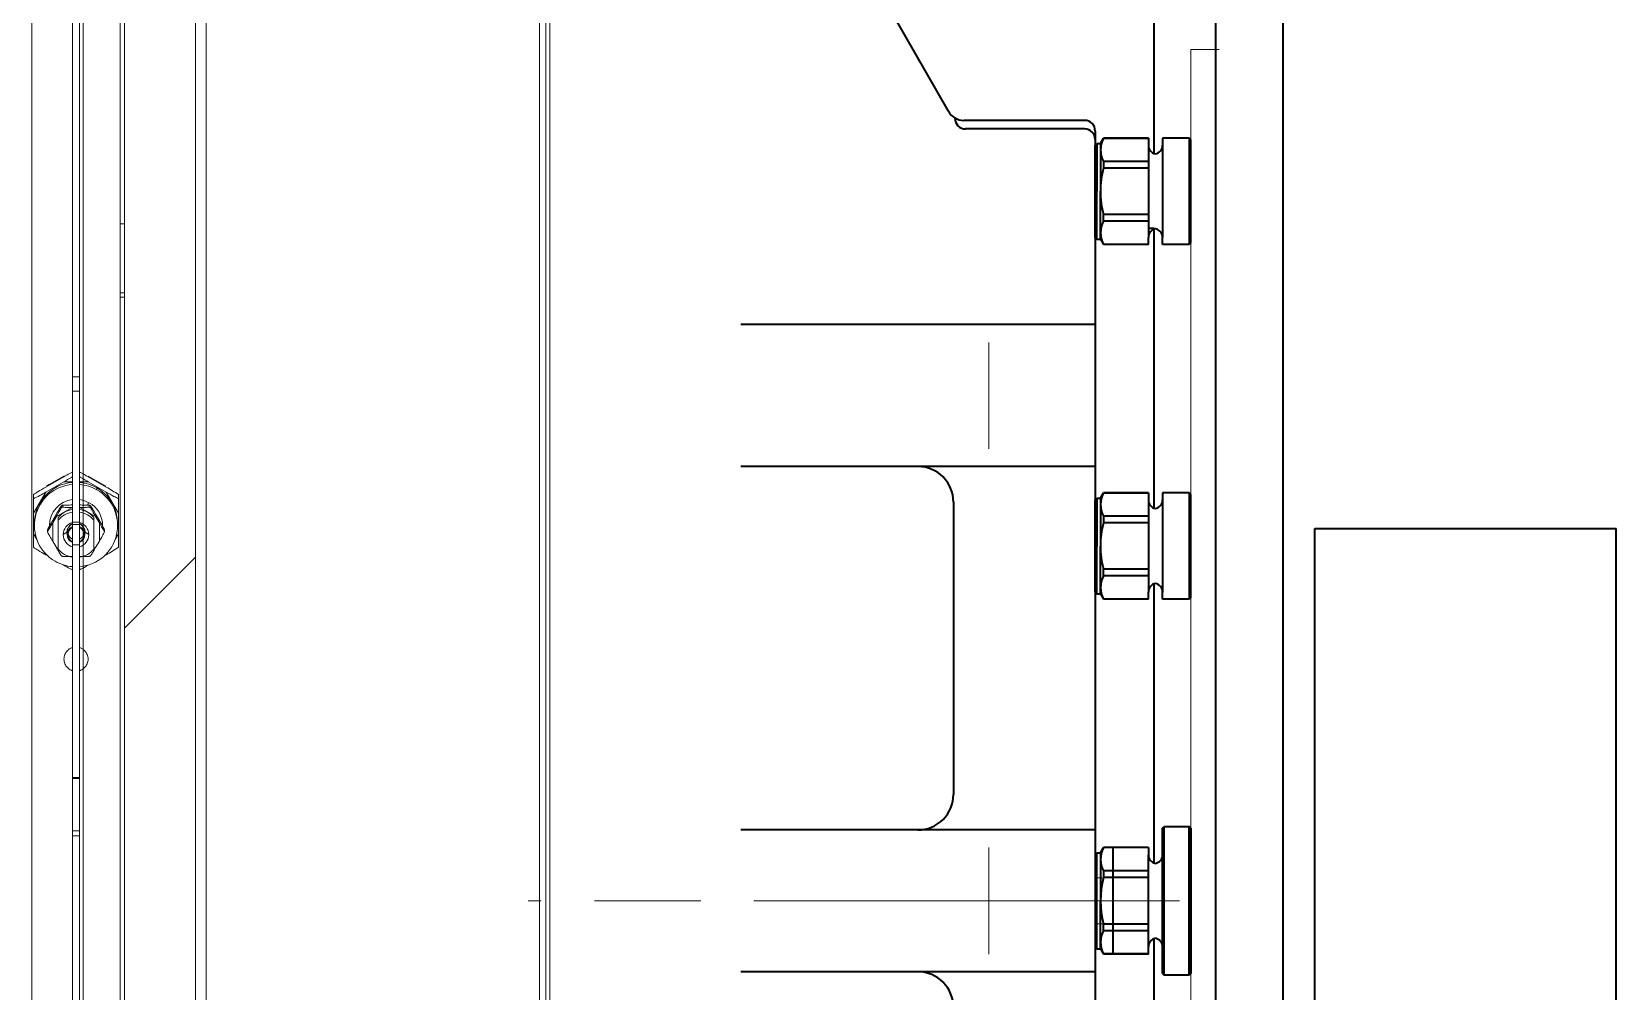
# Model space of a CAD drawing. Header units: centimetres. Extents: x 405464 to 563355, y 50011 to 66875.
# Drawn here: x 510487.06 to 510531.76, y 52795.52 to 52822.57 of the extents above; entities that cross this region are included whole.
import ezdxf

# ---------------------------------------------------------------- set-up
doc = ezdxf.new("R2010")
doc.units = ezdxf.units.CM
doc.linetypes.add('AM_ISO08W050', pattern=[18, 12, -1.5, 3, -1.5])
doc.layers.get('0').update_dxf_attribs({"lineweight": 9})
for name, color, linetype, lineweight in [('0-KRCN-MİMARİ-220526', 8, 'Continuous', 9), ('1轮廓实线层', 7, 'Continuous', 35), ('1轮廓线', 7, 'Continuous', 35), ('2细实线', 3, 'Continuous', 18), ('TF_Cihaz', 20, 'Continuous', 13), ('TF_Mobilya', 142, 'Continuous', 9)]:
    doc.layers.add(name, color=color, linetype=linetype, lineweight=lineweight)
doc.layers.add('消隐层', color=253, linetype='Continuous', lineweight=0, plot=False)

# ---------------------------------------------------------------- blocks, each defined once
blk = doc.blocks.new('kombine_altyapı')
h = blk.add_hatch()
h.set_pattern_fill('ANSI34', color=8, scale=5.000000000000019, angle=-1.272221872585407e-14, style=0)
h.set_pattern_definition([(44.99999999999999, (5920.934514441887, -101.0178307765758), (-67.35192090801887, 67.35192090801891), []), (44.99999999999999, (5943.385164442552, -101.0178307765759), (-67.35192090801887, 67.35192090801891), []), (44.99999999999999, (5965.835814441634, -101.0178307765759), (-67.35192090801887, 67.35192090801891), []), (44.99999999999999, (5988.286514442401, -101.0178307765759), (-67.35192090801887, 67.35192090801891), [])])
h.paths.add_polyline_path([(6131.415465076069, 512.5571841774401), (6133.415465076069, 512.5571841774401), (6133.415465076069, 572.5571542693663), (6131.415465076069, 572.5571542693663)], flags=0)
at = {"color": 8, "linetype": 'Continuous', "lineweight": 15}
for p, q in [((6130.249994516174, 619.8000119318604), (6130.249994516174, 470.3000000109314)), ((6131.295465076424, 470.3000000109314), (6131.295465076424, 619.8000119318604))]:
    blk.add_line(p, q, dxfattribs=at)
at = {"color": 8}
blk.add_line((6143.295465553261, 434.8000000109313), (6143.295465553261, 619.8000119318604), dxfattribs=at)
at = {"color": 8, "linetype": 'Continuous'}
for q in [(6161.495465533796, 511.6999999998952), (6162.295465555403, 559.6999999999883)]:
    blk.add_line((6161.495465533796, 559.6999999999883), q, dxfattribs=at)
at = {"color": 8, "linetype": 'AM_ISO08W050', "lineweight": 20}
blk.add_line((6161.169774916571, 535.6999999998952), (6142.80167409553, 535.6999999998952), dxfattribs=at)
at = {"color": 8, "flags": 128}
blk.add_lwpolyline([(6130.420465075865, 546.9224545929476), (6130.266531456808, 546.988931546862), (6130.145465076516, 547.0152843875705)], dxfattribs=at)
at = {"color": 8}
for centre, radius, start, end in [((6130.038405365392, 546.3310440226353), 1.167952905155152, 94.5641586280759, 179.7336894984493), ((6130.032931301731, 546.2808006852295), 1.160866345142867, 94.3210825847314, 240.3110832611198), ((6130.045947756606, 546.3156363816827), 1.183847054959381, 60.27380745883998, 85.17787428018993), ((6130.045947756606, 546.2587104463844), 1.183847054954746, 60.27380745883998, 85.17787428018993), ((6130.05799885093, 546.2782927296951), 1.160866345143066, 274.3210825847314, 60.31108326111989), ((6130.059334520797, 546.3341517636447), 1.161132875013689, 0.1145232054324667, 60.39441465119304), ((6130.040605445008, 546.2762353738665), 0.7451477263924653, 97.33554168968273, 179.7453846507568), ((6130.044273520901, 546.0858391981467), 0.6519536281755487, 98.71719519108512, 139.9157150832342), ((6130.04665663148, 546.0858391981467), 0.6519536281770726, 40.08428491676584, 81.28280480891488), ((6125.687360652338, 549.1910870687), 5.230309960135108, 333.5276895808934, 334.40315539797), ((6130.054314719688, 546.2780634324893), 0.741151840655117, 0.1146667117281275, 60.3942711477263), ((6130.044273520901, 546.0146817790239), 0.6519536281755218, 98.71719519108512, 139.9157150832342), ((6130.042908987205, 546.0217832782666), 0.3574474773335219, 105.8196619597227, 179.7440584869806), ((6130.042817928444, 546.0938649164407), 0.2573537307716046, 112.2274429497016, 179.8502779155153), ((6130.042879859998, 546.0939030507009), 0.2474155968452791, 113.1867507820338, 179.8530950097955), ((6130.042879859998, 546.0227456315781), 0.2474155968457362, 113.1867507820338, 179.8530950097955), ((6130.04665663148, 546.0146817790239), 0.6519536281745768, 40.08428491676584, 81.28280480891488), ((6130.048322057526, 546.0220118180744), 0.3571456392886173, 0.2194935350244467, 74.21678602509513), ((6130.048112223937, 546.0938649164407), 0.2573537307718903, 0.1497220844846731, 67.77255705029845), ((6130.048050293221, 546.0939030507009), 0.2474155968455623, 0.1469049902045405, 66.81324921796616), ((6130.048050293221, 546.0227456315781), 0.2474155968457055, 0.1469049902045405, 66.81324921796616), ((6130.042608094855, 546.0247481790732), 0.3571456392890797, 180.2194935350244, 254.2167860250952), ((6130.042879859998, 546.0240143655694), 0.2474155968451206, 180.1469049902045, 246.8132492179662), ((6130.043033601239, 546.0228413398738), 0.2225691762717587, 116.0001774168927, 179.861333449478), ((6130.043033601239, 546.0239186572737), 0.2225691762719227, 180.138666550522, 243.9998225831073), ((6130.043223425734, 546.0952974364056), 0.2228513594930062, 189.3847070131008, 243.9809062704487), ((6130.047896551981, 546.0228413398738), 0.2225691762715675, 0.1386665505220228, 63.99982258310732), ((6130.047706726927, 546.0952974364056), 0.2228513594928504, 296.0190937295513, 350.6152929868991), ((6130.048021165177, 546.0249767191137), 0.3574474773351359, 285.8196619597226, 359.7440584869806), ((6130.048050293221, 546.0240143655694), 0.2474155968455271, 293.1867507820338, 359.8530950097955), ((6130.047896551981, 546.0239186572737), 0.2225691762723498, 296.0001774168927, 359.861333449478), ((6130.044273520901, 546.0320782182632), 0.6519536281780567, 220.0842849167658, 261.2828048089149), ((6130.04665663148, 546.0320782182632), 0.6519536281772123, 278.7171951910851, 319.9157150832342), ((6130.044982396613, 546.3003829685865), 1.18384705495783, 240.27380745884, 265.1778742801899)]:
    blk.add_arc(centre, radius, start, end, dxfattribs=at)
for points, knots in [([(6129.945465076703, 547.7854170302755), (6129.920741277828, 547.7730914365395), (6129.8431597432, 547.7344145944237), (6129.757450327265, 547.6856108853488), (6129.699054914608, 547.6523600147932)], [0, 0, 0, 0, 0.3186814901885311, 0.9999999999999999, 0.9999999999999999, 0.9999999999999999, 0.9999999999999999]), ([(6129.699054914608, 547.5100451765477), (6129.773205761413, 547.5525898637145), (6129.858983723621, 547.6018057085469), (6129.935141911253, 547.6511440385959), (6129.945465076703, 547.6578317991818)], [0, 0, 0, 0, 0.8644510155668562, 1, 1, 1, 1]), ([(6130.391875237773, 547.6523600147932), (6130.317724391806, 547.6945658411726), (6130.231946429412, 547.7433896909363), (6130.155788241129, 547.7810961603548), (6130.145465076516, 547.7862072337314)], [0, 0, 0, 0, 0.8644510155661675, 1, 1, 1, 1]), ([(6130.145465076516, 547.6586220028705), (6130.170188875391, 547.642689596106), (6130.247770410019, 547.592694829161), (6130.333479825954, 547.5435371875658), (6130.391875237773, 547.5100451765477)], [0, 0, 0, 0, 0.3186814901890743, 1, 1, 1, 1]), ([(6129.19187523796, 547.3625201805855), (6129.118451002973, 547.3199662418931), (6128.996548679273, 547.2493162175535), (6128.888452671456, 547.1784904023527), (6128.84546507661, 547.1503244085131)], [0, 0, 0, 0, 0.6023202287466562, 1, 1, 1, 1]), ([(6128.84546507661, 547.0364725377306), (6128.902745997708, 547.0647229479521), (6129.012509614776, 547.1188573284901), (6129.133854866016, 547.1874217502202), (6129.19187523796, 547.22020534234)], [0, 0, 0, 0, 0.5218570903603176, 1, 1, 1, 1]), ([(6131.245465076609, 547.1503244085131), (6131.188184154674, 547.1875430757075), (6131.078420537605, 547.2588627302914), (6130.957075285806, 547.3289895426376), (6130.899054914701, 547.3625201805855)], [0, 0, 0, 0, 0.5218570903603138, 1, 1, 1, 1]), ([(6130.899054914701, 547.22020534234), (6130.972479150246, 547.178839245754), (6131.094381473947, 547.1101613323565), (6131.202477480366, 547.0574391020357), (6131.245465076609, 547.0364725377306)], [0, 0, 0, 0, 0.6023202287466496, 1, 1, 1, 1]), ([(6128.84546507661, 546.626312477131), (6128.84546507661, 546.7108264334395), (6128.84546507661, 546.8511404266476), (6128.84546507661, 546.9837402644928), (6128.84546507661, 547.0364725377306)], [0, 0, 0, 0, 0.6023202287466546, 1, 1, 1, 1]), ([(6129.626886131417, 546.8251056149031), (6129.603960101947, 546.7885567747883), (6129.560548621311, 546.7193498834397), (6129.513514721941, 546.6392194537341), (6129.491319887887, 546.6014066921441)], [0, 0, 0, 0, 0.5281098383337626, 1, 1, 1, 1]), ([(6129.491319887887, 546.5302492730214), (6129.519422054279, 546.5788089287828), (6129.566613345488, 546.6603539890505), (6129.609527237702, 546.7394078748196), (6129.626886131417, 546.771385586065)], [0, 0, 0, 0, 0.5954947552979588, 1, 1, 1, 1]), ([(6129.626886131417, 546.8251056149031), (6129.629192981019, 546.8282064131356), (6129.632663737971, 546.8328716996486), (6129.639420902531, 546.8384476589865), (6129.645063625823, 546.8421563496242), (6129.651232860132, 546.8452217040478), (6129.659790592443, 546.8483814382355), (6129.66604693894, 546.8492658475309), (6129.670187400829, 546.8498511511727)], [0, 0, 0, 0, 0.2508073611537695, 0.3773506241777196, 0.499586147444028, 0.6203597381769899, 0.7487533163551284, 1, 1, 1, 1]), ([(6129.670187400829, 546.7961311221018), (6129.666054493829, 546.7961609560891), (6129.659836353257, 546.7962058424844), (6129.65129609917, 546.7936868480767), (6129.645150280639, 546.7908406734362), (6129.639459373604, 546.7869552662025), (6129.632701930205, 546.7807090777799), (6129.629202235478, 546.7750986071198), (6129.626886131417, 546.771385586065)], [0, 0, 0, 0, 0.2508073611540755, 0.3773506241989496, 0.4995861474437086, 0.6203597381701454, 0.748753316354772, 1, 1, 1, 1]), ([(6129.94131988798, 546.8585698461986), (6129.885115554731, 546.8581891354067), (6129.790732972871, 546.8575498169182), (6129.70490519012, 546.8520684092666), (6129.670187400829, 546.8498511511727)], [0, 0, 0, 0, 0.5954947552979607, 0.9999999999999999, 0.9999999999999999, 0.9999999999999999, 0.9999999999999999]), ([(6129.670187400829, 546.7961311221018), (6129.716039460699, 546.7933750950626), (6129.802862420666, 546.7881564322754), (6129.896930219128, 546.7876509560167), (6129.94131988798, 546.7874124270759)], [0, 0, 0, 0, 0.5281098383337671, 1, 1, 1, 1]), ([(6130.420742751553, 546.8498511511727), (6130.374890691682, 546.8526071781187), (6130.288067731994, 546.8578258409991), (6130.193999933254, 546.858331317025), (6130.149610264401, 546.8585698461986)], [0, 0, 0, 0, 0.52810983833377, 1, 1, 1, 1]), ([(6130.149610264401, 546.7874124270759), (6130.205814597651, 546.7877931380074), (6130.30019717951, 546.7884324562631), (6130.386024963099, 546.7939138641475), (6130.420742751553, 546.7961311221018)], [0, 0, 0, 0, 0.5954947552979553, 1, 1, 1, 1]), ([(6130.420742751553, 546.8498511511727), (6130.424875659391, 546.8492717971919), (6130.431093799963, 546.8484001338377), (6130.439634053211, 546.8452340212546), (6130.445779871184, 546.8422058706067), (6130.451470778778, 546.8384934663202), (6130.458228222175, 546.8329009806632), (6130.461727916344, 546.828210069508), (6130.464044021617, 546.8251056149031)], [0, 0, 0, 0, 0.2508073611538811, 0.3773506241818743, 0.4995861474440091, 0.6203597381747241, 0.7487533163550504, 1, 1, 1, 1]), ([(6130.464044021617, 546.771385586065), (6130.461737171362, 546.775095572312), (6130.45826641469, 546.7806774081557), (6130.451509250503, 546.7869004858087), (6130.445866526558, 546.7907911525933), (6130.439697292249, 546.7936835036974), (6130.431139559939, 546.7961895351193), (6130.424883213441, 546.796154384677), (6130.420742751553, 546.7961311221018)], [0, 0, 0, 0, 0.2508073611539163, 0.3773506241925197, 0.4995861474437109, 0.6203597381747487, 0.7487533163548664, 1, 1, 1, 1]), ([(6130.599610264494, 546.6014066921441), (6130.571508098382, 546.6492049261822), (6130.524316806893, 546.7294713493332), (6130.481402915518, 546.7975624199851), (6130.464044021617, 546.8251056149031)], [0, 0, 0, 0, 0.5954947552979641, 1, 1, 1, 1]), ([(6130.464044021617, 546.771385586065), (6130.486970051273, 546.729324691639), (6130.53038153107, 546.6496804749488), (6130.577415430441, 546.5685390928654), (6130.599610264494, 546.5302492730214)], [0, 0, 0, 0, 0.5281098383337666, 1, 1, 1, 1]), ([(6131.245465076609, 547.0364725377306), (6131.245465076609, 546.9665193315025), (6131.245465076609, 546.8324726592643), (6131.245465076609, 546.6930002301826), (6131.245465076609, 546.626312477131)], [0, 0, 0, 0, 0.5218570903603166, 1, 1, 1, 1]), ([(6129.387174699444, 546.4228579911298), (6129.359072533051, 546.3742983352288), (6129.311881241842, 546.2927532747283), (6129.268967350467, 546.213699389192), (6129.251608455728, 546.1817216777138)], [0, 0, 0, 0, 0.5954947552979597, 1, 1, 1, 1]), ([(6129.251608455728, 546.1280016491085), (6129.274534485384, 546.1645504889905), (6129.31794596602, 546.2337573803391), (6129.364979865204, 546.3138878105103), (6129.387174699444, 546.3517005720071)], [0, 0, 0, 0, 0.5281098383337622, 1, 1, 1, 1]), ([(6130.839321696653, 546.1817216777138), (6130.816395666438, 546.2237825721397), (6130.7729841872, 546.3034267890628), (6130.72595028783, 546.3845681711925), (6130.703755453217, 546.4228579911298)], [0, 0, 0, 0, 0.5281098383337707, 1, 1, 1, 1]), ([(6130.703755453217, 546.3517005720071), (6130.731857619329, 546.3039023378758), (6130.779048910539, 546.2236359143524), (6130.821962801914, 546.1555448440729), (6130.839321696653, 546.1280016491085)], [0, 0, 0, 0, 0.5954947552979586, 1, 1, 1, 1]), ([(6128.84546507661, 545.6649357156723), (6128.84546507661, 545.7259206646947), (6128.84546507661, 545.8427820626541), (6128.84546507661, 545.9806921013526), (6128.84546507661, 546.0466328083432)], [0, 0, 0, 0, 0.5218570903603158, 1, 1, 1, 1]), ([(6129.24493449981, 546.1554597835882), (6129.244925868313, 546.1555751446529), (6129.244755772396, 546.1578484009381), (6129.245292947243, 546.1626322667009), (6129.246990945737, 546.1716821050165), (6129.249769561539, 546.1777234821941), (6129.251608455728, 546.1817216777138)], [0, 0, 0, 0, 0.01273806351902931, 0.2510111817457507, 0.5043177039105109, 1, 1, 1, 1]), ([(6129.251608455728, 546.1280016491085), (6129.249782398331, 546.124626090693), (6129.247035014524, 546.1195474157005), (6129.245251925837, 546.1111289031699), (6129.244748830783, 546.1044830499111), (6129.245227157219, 546.0976187895878), (6129.24702744697, 546.0885397183604), (6129.249784098461, 546.0825046181574), (6129.251608455728, 546.0785105770349)], [0, 0, 0, 0, 0.2508073611540055, 0.3773506241854928, 0.4995861474440897, 0.6203597381675156, 0.7487533163549349, 1, 1, 1, 1]), ([(6129.387174699444, 545.8373742636188), (6129.359072533051, 545.8859339194266), (6129.311881241842, 545.9674789799271), (6129.268967350467, 546.0465328655566), (6129.251608455728, 546.0785105770349)], [0, 0, 0, 0, 0.5954947552979538, 1, 1, 1, 1]), ([(6130.839321696653, 546.0785105770349), (6130.816395666438, 546.0364496825157), (6130.7729841872, 545.9568054656859), (6130.72595028783, 545.8756640834629), (6130.703755453217, 545.8373742636188)], [0, 0, 0, 0, 0.5281098383337679, 1, 1, 1, 1]), ([(6130.839321696653, 546.1817216777138), (6130.841138233046, 546.1777348659828), (6130.843874242703, 546.1717300572793), (6130.845730140793, 546.162644665864), (6130.845925001602, 546.1580686994723), (6130.846020425751, 546.1558278236432)], [0, 0, 0, 0, 0.5020297626210858, 0.7561412335357393, 1, 1, 1, 1]), ([(6130.846020425751, 546.1044044310122), (6130.845924807887, 546.1066087197407), (6130.845729426935, 546.1111128866567), (6130.843873084138, 546.1195238583616), (6130.841137698095, 546.1246190138056), (6130.839321696653, 546.1280016491085)], [0, 0, 0, 0, 0.2436492858137896, 0.4978644453375209, 1, 1, 1, 1]), ([(6130.839321696653, 546.0785105770349), (6130.841138233046, 546.0824973886727), (6130.843874242703, 546.0885021974693), (6130.845730140793, 546.0975875887914), (6130.845925001602, 546.1021635550435), (6130.846020425751, 546.1044044310122)], [0, 0, 0, 0, 0.5020297626212068, 0.7561412335178657, 0.9999999999999999, 0.9999999999999999, 0.9999999999999999, 0.9999999999999999]), ([(6131.245465076609, 546.0466328083432), (6131.245465076609, 545.9633066942345), (6131.245465076609, 545.8249648119684), (6131.245465076609, 545.710468559236), (6131.245465076609, 545.6649357156723)], [0, 0, 0, 0, 0.6023202287466545, 1, 1, 1, 1]), ([(6129.19187523796, 545.4527399433671), (6129.118451002973, 545.4952938819199), (6128.996548679273, 545.5659439062595), (6128.888452671456, 545.6367697214603), (6128.84546507661, 545.6649357156723)], [0, 0, 0, 0, 0.6023202287466539, 1, 1, 1, 1]), ([(6129.626886131417, 545.4351266396127), (6129.603960101947, 545.4716754797275), (6129.560548621311, 545.5408823710761), (6129.513514721941, 545.6210128010146), (6129.491319887887, 545.6588255625113)], [0, 0, 0, 0, 0.5281098383337657, 1, 1, 1, 1]), ([(6129.626886131417, 545.4351266396127), (6129.629192981019, 545.4320258413802), (6129.632663737971, 545.4273605551), (6129.639420902531, 545.4217845957621), (6129.645063625823, 545.4180759051244), (6129.651232860132, 545.4150105506076), (6129.659790592443, 545.4118508162803), (6129.66604693894, 545.4109664074506), (6129.670187400829, 545.4103811035759)], [0, 0, 0, 0, 0.2508073611537702, 0.3773506241881712, 0.4995861474435992, 0.6203597381851901, 0.7487533163551385, 1, 1, 1, 1]), ([(6129.94131988798, 545.4016624083172), (6129.885115554731, 545.4020431192487), (6129.790732972871, 545.4026824377372), (6129.70490519012, 545.408163845482), (6129.670187400829, 545.4103811035759)], [0, 0, 0, 0, 0.5954947552979577, 1, 1, 1, 1]), ([(6130.420742751553, 545.4103811035759), (6130.374890691682, 545.4076250765368), (6130.288067731994, 545.4024064137495), (6130.193999933254, 545.4019009374908), (6130.149610264401, 545.4016624083172)], [0, 0, 0, 0, 0.52810983833377, 1, 1, 1, 1]), ([(6130.420742751553, 545.4103811035759), (6130.424875659391, 545.4109604574635), (6130.431093799963, 545.411832120911), (6130.439634053211, 545.4149982332613), (6130.445779871184, 545.4180263839091), (6130.451470778778, 545.4217387884285), (6130.458228222175, 545.4273312736198), (6130.461727916344, 545.4320221852406), (6130.464044021617, 545.4351266396127)], [0, 0, 0, 0, 0.2508073611539908, 0.3773506241822513, 0.4995861474442722, 0.6203597381622612, 0.7487533163548672, 1, 1, 1, 1]), ([(6130.599610264494, 545.6588255625113), (6130.571508098382, 545.6110273284733), (6130.524316806893, 545.5307609049498), (6130.481402915518, 545.4626698346704), (6130.464044021617, 545.4351266396127)], [0, 0, 0, 0, 0.5954947552979607, 1, 1, 1, 1]), ([(6131.245465076609, 545.6649357156723), (6131.188184154674, 545.6277170481055), (6131.078420537605, 545.5563973935216), (6130.957075285806, 545.486270581315), (6130.899054914701, 545.4527399433671)], [0, 0, 0, 0, 0.5218570903603174, 1, 1, 1, 1]), ([(6129.945465076703, 545.0298430935375), (6129.920741277828, 545.0421686876459), (6129.8431597432, 545.0808455293893), (6129.757450327265, 545.1296492386039), (6129.699054914608, 545.1629001090198)], [0, 0, 0, 0, 0.3186814901885474, 1, 1, 1, 1]), ([(6130.391875237773, 545.1629001090198), (6130.317724391806, 545.1206942826404), (6130.231946429412, 545.0718704328767), (6130.155788241129, 545.0341639635978), (6130.145465076516, 545.0290528900816)], [0, 0, 0, 0, 0.8644510155661734, 1, 1, 1, 1]), ([(6129.945465076703, 542.8384686540242), (6129.935156522493, 542.8356173165037), (6129.882046070496, 542.8209270086966), (6129.79907078807, 542.760757373356), (6129.735494331072, 542.6674240184377), (6129.709792332898, 542.581760109578), (6129.703375022008, 542.5154051829024), (6129.709759650927, 542.4490119537234), (6129.735487551882, 542.3631769457727), (6129.799183370068, 542.2697457642655), (6129.882214502885, 542.2096285211749), (6129.935240845277, 542.1949842164188), (6129.945465076703, 542.1921605870023)], [0, 0, 0, 0, 0.03711865121445491, 0.1912381061488263, 0.3452133793506625, 0.4248855607940145, 0.4998693643941979, 0.5749545469445014, 0.6547415351634568, 0.8090839012295354, 0.9631886684288908, 1, 1, 1, 1]), ([(6130.145465076516, 542.1921624719992), (6130.155705690372, 542.1949915212474), (6130.208808612067, 542.2096616143256), (6130.291866690467, 542.2698538004781), (6130.355515429925, 542.3633404380537), (6130.381193442445, 542.4491393432847), (6130.387555233284, 542.5155212186171), (6130.381114126637, 542.5818926237419), (6130.355360630049, 542.667590801547), (6130.291721159767, 542.7608903610974), (6130.208765446289, 542.8209795189916), (6130.155728418927, 542.8356371918587), (6130.145465076516, 542.8384736390678)], [0, 0, 0, 0, 0.03687114379054456, 0.1911960914946634, 0.3454471589199973, 0.4251825715278507, 0.5002417000974081, 0.5752571503890409, 0.6549876769272115, 0.8090367249913859, 0.963046164690984, 1, 1, 1, 1])]:
    blk.add_open_spline(points, degree=3, knots=knots, dxfattribs=at)
at = {"layer": '1轮廓实线层', "color": 8}
for p, q in [((6154.836814255815, 557.7698060534312), (6154.836814255815, 557.7599999999511)), ((6158.495465533796, 557.4599999999045), (6155.136814255628, 557.4599999999045))]:
    blk.add_line(p, q, dxfattribs=at)
blk.add_arc((6155.136814255628, 557.7599999999511), 0.3, 180, 270, dxfattribs=at)
at = {"layer": '1轮廓线', "color": 8}
for p, q in [((6164.095465556614, 489.6999999996624), (6164.09546555652, 581.6999999996624)), ((6154.653146260406, 557.9597326738643), (6150.937784807279, 564.4402673257864)), ((6162.195465556707, 491.6999999996624), (6162.195465556428, 564.5393067588448)), ((6160.456795845914, 556.7665255898028), (6160.457184664335, 563.5776180034387)), ((6158.495465533796, 557.6999999998952), (6155.091634130466, 557.6999999998952)), ((6158.795465533983, 557.3999999998487), (6158.795465533983, 513.9999999999418)), ((6158.795465833869, 557.0001489971182), (6158.84575154389, 557.0504347070004)), ((6158.795465833869, 554.4007204169757), (6158.795465833869, 557.0001489971182)), ((6158.84575154389, 557.0504347070004), (6158.94532296377, 557.0504347070004)), ((6158.84575154389, 557.0504347070004), (6158.84575154389, 555.700434707047)), ((6158.94532296377, 557.0504347070004), (6159.031925504178, 557.200434707047)), ((6158.94532296377, 557.0504347070004), (6158.94532296377, 555.700434707047)), ((6160.29503713398, 557.200434707047), (6159.031925504178, 557.200434707047)), ((6160.29503713398, 557.1925243015285), (6159.031925504178, 557.1925243015285)), ((6160.29503713398, 557.200434707047), (6160.29503713398, 554.4004347070004)), ((6160.29503713398, 557.0718632870703), (6160.29503713398, 557.0718632870703)), ((6161.445179823868, 557.200434707047), (6160.6958941738, 557.200434707047)), ((6160.6958941738, 557.200434707047), (6160.6958941738, 554.4004347070004)), ((6161.495465533796, 557.1501489970251), (6161.445179823868, 557.200434707047)), ((6161.445179823868, 557.200434707047), (6161.445179823868, 554.200434707047)), ((6161.495465533796, 554.2507204170688), (6161.495465533796, 557.1501489970251)), ((6160.29503713398, 556.5426514104823), (6159.031925504178, 556.5426514104823)), ((6159.031925504178, 556.5426514104823), (6159.031925504178, 556.3542697343859)), ((6160.29503713398, 556.3542697343859), (6159.031925504178, 556.3542697343859)), ((6158.84575154389, 554.3504347070935), (6158.84575154389, 555.700434707047)), ((6158.94532296377, 554.3504347070935), (6158.94532296377, 555.700434707047)), ((6159.031925504178, 554.8582180034718), (6159.031925504178, 555.046599679708)), ((6160.29503713398, 555.046599679708), (6159.031925504178, 555.046599679708)), ((6160.29503713398, 554.8582180034718), (6159.031925504178, 554.8582180034718)), ((6158.795465833869, 554.4007204169757), (6158.84575154389, 554.3504347070935)), ((6158.795465833869, 554.4007204169757), (6158.84575154389, 554.3504347070935)), ((6158.84575154389, 554.3504347070935), (6158.94532296377, 554.3504347070935)), ((6158.84575154389, 554.3504347070935), (6158.94532296377, 554.3504347070935)), ((6158.94532296377, 554.3504347070935), (6159.031925504178, 554.200434707047)), ((6158.94532296377, 554.3504347070935), (6159.031925504178, 554.200434707047)), ((6160.4458941738, 554.6504347070004), (6160.29503713398, 554.6504347070004)), ((6160.29503713398, 554.200434707047), (6160.29503713398, 554.4004347070004)), ((6160.45622499761, 546.766741736501), (6160.456674125407, 554.634297869436)), ((6160.6958941738, 554.200434707047), (6160.6958941738, 554.4004347070004)), ((6161.495465533796, 554.2507204170688), (6161.495465533796, 554.6361489970586)), ((6159.031925504178, 554.200434707047), (6159.031925504178, 554.2083451125654)), ((6159.031925504178, 554.200434707047), (6159.031925504178, 554.2083451125654)), ((6160.29503713398, 554.200434707047), (6159.031925504178, 554.200434707047)), ((6161.445179823868, 554.200434707047), (6160.6958941738, 554.200434707047)), ((6161.495465533796, 554.2507204170688), (6161.445179823868, 554.200434707047)), ((6158.795465533983, 551.942135623598), (6148.795465533983, 551.942135623598)), ((6158.795465533983, 547.942135623598), (6148.795465533983, 547.942135623598)), ((6158.94532296377, 547.0504347070004), (6159.031925504178, 547.200434707047)), ((6160.29503713398, 547.200434707047), (6159.031925504178, 547.200434707047)), ((6160.29503713398, 547.1925243015285), (6159.031925504178, 547.1925243015285)), ((6160.29503713398, 547.200434707047), (6160.29503713398, 544.4004347070004)), ((6161.445179823868, 547.200434707047), (6160.6958941738, 547.200434707047)), ((6160.6958941738, 547.200434707047), (6160.6958941738, 544.4004347070004)), ((6161.495465533796, 547.1501489970251), (6161.445179823868, 547.200434707047)), ((6161.445179823868, 547.200434707047), (6161.445179823868, 544.200434707047)), ((6161.495465533796, 544.2507204170688), (6161.495465533796, 547.1501489970251)), ((6154.795465533983, 546.942135623598), (6154.795465533983, 538.6999999998952)), ((6158.795465833869, 547.0001489971182), (6158.84575154389, 547.0504347070004)), ((6158.795465833869, 544.4007204169757), (6158.795465833869, 547.0001489971182)), ((6158.84575154389, 547.0504347070004), (6158.94532296377, 547.0504347070004)), ((6158.84575154389, 547.0504347070004), (6158.84575154389, 545.700434707047)), ((6158.94532296377, 547.0504347070004), (6158.94532296377, 545.700434707047)), ((6160.29503713398, 547.0718632870703), (6160.29503713398, 547.0718632870703)), ((6160.29503713398, 546.5426514104823), (6159.031925504178, 546.5426514104823)), ((6159.031925504178, 546.5426514104823), (6159.031925504178, 546.3542697343859)), ((6160.29503713398, 546.3542697343859), (6159.031925504178, 546.3542697343859)), ((6164.995465553727, 525.2000000005937), (6164.995465553727, 546.1999999991967)), ((6164.995465553727, 546.1999999991967), (6173.495465553727, 546.2000000013853)), ((6173.495465553727, 525.2000000005937), (6173.495465553727, 546.2000000013853)), ((6158.84575154389, 544.3504347070935), (6158.84575154389, 545.700434707047)), ((6158.94532296377, 544.3504347070935), (6158.94532296377, 545.700434707047)), ((6159.031925504178, 544.8582180034718), (6159.031925504178, 545.046599679708)), ((6160.29503713398, 545.046599679708), (6159.031925504178, 545.046599679708)), ((6160.29503713398, 544.8582180034718), (6159.031925504178, 544.8582180034718)), ((6160.456782182108, 536.7656612174469), (6160.456782182108, 544.6343386691879)), ((6161.495465533796, 544.2507204170688), (6161.495465533796, 544.6361489970586)), ((6158.795465833869, 544.4007204169757), (6158.84575154389, 544.3504347070935)), ((6158.795465833869, 544.4007204169757), (6158.84575154389, 544.3504347070935)), ((6158.84575154389, 544.3504347070935), (6158.94532296377, 544.3504347070935)), ((6158.84575154389, 544.3504347070935), (6158.94532296377, 544.3504347070935)), ((6158.94532296377, 544.3504347070935), (6159.031925504178, 544.200434707047)), ((6158.94532296377, 544.3504347070935), (6159.031925504178, 544.200434707047)), ((6159.031925504178, 544.200434707047), (6159.031925504178, 544.2083451125654)), ((6159.031925504178, 544.200434707047), (6159.031925504178, 544.2083451125654)), ((6160.29503713398, 544.200434707047), (6159.031925504178, 544.200434707047)), ((6160.29503713398, 544.200434707047), (6160.29503713398, 544.4004347070004)), ((6160.6958941738, 544.200434707047), (6160.6958941738, 544.4004347070004)), ((6161.445179823868, 544.200434707047), (6160.6958941738, 544.200434707047)), ((6161.495465533796, 544.2507204170688), (6161.445179823868, 544.200434707047)), ((6160.695465233817, 537.7492684882018), (6160.745750943839, 537.7995541982236)), ((6160.695465233817, 536.984931897081), (6160.695465233817, 537.7492684882018)), ((6160.745750943839, 537.7995541982236), (6161.445179523888, 537.7995541982236)), ((6160.745750943839, 533.5995541982702), (6160.745750943839, 537.7995541982236)), ((6161.445179523888, 533.5995541982702), (6161.445179523888, 537.7995541982236)), ((6161.495465233817, 537.7492684882018), (6161.445179523888, 537.7995541982236)), ((6161.495465233817, 537.7492684882018), (6161.495465233817, 533.649839908292)), ((6161.495465233817, 537.7492684882018), (6161.495465233817, 537.4138510026387)), ((6158.795465533983, 537.6999999998952), (6148.795465533983, 537.6999999998952)), ((6158.795465533983, 536.9992795826751), (6158.845751243818, 537.0495652926969)), ((6158.795465533983, 536.9992795826751), (6158.795465533983, 534.3998510026722)), ((6158.845751243818, 537.0495652926969), (6158.945322663884, 537.0495652926969)), ((6158.845751243818, 534.3495652926504), (6158.845751243818, 537.0495652926969)), ((6158.945322663884, 537.0495652926969), (6159.031925204198, 537.1995652927435)), ((6158.945322663884, 537.0495652926969), (6158.945322663884, 535.6995652927435)), ((6160.295036833815, 537.1995652927435), (6159.031925204198, 537.1995652927435)), ((6159.295465533983, 537.1999999998952), (6159.295465533983, 534.1999999998952)), ((6160.295036833815, 537.1995652927435), (6160.295036833815, 536.999565292697)), ((6160.295036833815, 534.1995652927435), (6160.295036833815, 536.999565292697)), ((6160.695465233817, 533.649839908292), (6160.695465233817, 536.984931897081)), ((6160.695465233817, 536.984931897081), (6160.695465233817, 534.2498510027654)), ((6160.695893873822, 537.1995652927435), (6160.695893873822, 536.999565292697)), ((6160.695893873822, 534.1995652927435), (6160.695893873822, 536.999565292697)), ((6160.295036833815, 536.5417819961789), (6159.031925204198, 536.5417819961789)), ((6159.031925204198, 536.5417819961789), (6159.031925204198, 536.3534003199893)), ((6160.295036833815, 536.3534003199893), (6159.031925204198, 536.3534003199893)), ((6158.945322663884, 534.3495652926504), (6158.945322663884, 535.6995652927435)), ((6159.031925204198, 534.8573485891684), (6159.031925204198, 535.0457302652649)), ((6160.295036833815, 535.0457302652649), (6159.031925204198, 535.0457302652649)), ((6160.295036833815, 534.8573485891684), (6159.031925204198, 534.8573485891684)), ((6160.456782182108, 526.7656613306026), (6160.456782182108, 534.6334693680401)), ((6158.795465533983, 534.3998510026722), (6158.845751243818, 534.3495652926504)), ((6158.845751243818, 534.3495652926504), (6158.945322663884, 534.3495652926504)), ((6158.945322663884, 534.3495652926504), (6159.031925204198, 534.1995652927435)), ((6160.295036833815, 534.207475698262), (6159.031925204198, 534.207475698262)), ((6159.031925204198, 534.1995652927435), (6159.031925204198, 534.207475698262)), ((6159.031925204198, 534.1995652927435), (6159.031925204198, 534.207475698262)), ((6160.295036833815, 534.1995652927435), (6159.031925204198, 534.1995652927435)), ((6160.295036833815, 534.3281367127202), (6160.295036833815, 534.3281367127202)), ((6158.795465533983, 533.6999999998952), (6148.795465533983, 533.6999999998952)), ((6160.695465233817, 533.649839908292), (6160.745750943839, 533.5995541982702)), ((6161.445179523888, 533.5995541982702), (6160.745750943839, 533.5995541982702)), ((6161.495465233817, 533.649839908292), (6161.445179523888, 533.5995541982702))]:
    blk.add_line(p, q, dxfattribs=at)
for centre, radius, start, end in [((6155.091634130466, 558.1999999998952), 0.5, 208.7203267978671, 270), ((6158.495465533796, 557.3999999998487), 0.3, 0, 90), ((6158.495465533796, 557.159999999858), 0.3, 0, 90), ((6159.596865393769, 556.8675878559588), 0.6517213917309985, 150.0937809716528, 209.9062190283472), ((6160.54503713398, 557.0004347070935), 0.25, 180, 258.5632578198571), ((6160.4458941738, 557.0004347070935), 0.25, 281.4367421801429, 0), ((6160.942926830042, 555.7684985918808), 1.998763092164326, 162.958348456199, 181.9514706078171), ((6160.942926830042, 555.6323708222131), 1.998763092164326, 178.0485293921829, 197.0416515438011), ((6159.596865393769, 554.5332815581351), 0.6517213917309985, 150.0937809716528, 209.9062190283472), ((6160.54503713398, 554.4004347070004), 0.25, 101.4367421801429, 180), ((6160.4458941738, 554.4004347070004), 0.25, 0, 90), ((6153.795465533983, 546.942135623598), 1, 0, 90), ((6159.596865393769, 546.8675878559588), 0.6517213917309985, 150.0937809716528, 209.9062190283472), ((6160.54503713398, 547.0004347070935), 0.25, 180, 258.5632578198571), ((6160.4458941738, 547.0004347070935), 0.25, 281.4367421801429, 0), ((6160.942926830042, 545.7684985918808), 1.998763092164326, 162.958348456199, 181.9514706078171), ((6160.942926830042, 545.6323708222131), 1.998763092164326, 178.0485293921829, 197.0416515438011), ((6159.596865393769, 544.5332815581351), 0.6517213917309985, 150.0937809716528, 209.9062190283472), ((6160.54503713398, 544.4004347070004), 0.25, 101.4367421801429, 180), ((6160.4458941738, 544.4004347070004), 0.25, 0, 78.56325781985716), ((6153.795465533983, 538.6999999998952), 1, 270, 0), ((6159.596865093789, 536.8667184416554), 0.6517213917309985, 150.0937809716528, 209.9062190283472), ((6160.545036833815, 536.999565292697), 0.25, 180, 258.5632578198571), ((6160.445893873822, 536.999565292697), 0.25, 281.4367421801429, 0), ((6161.460748631309, 535.6995652927435), 2.51528994018847, 164.9332488748948, 195.0667511251052), ((6159.598211673449, 534.5324121436919), 0.6528890094803345, 150.152699489187, 209.847300510813), ((6160.545036833815, 534.3995652926969), 0.25, 101.4367421801429, 180), ((6160.445893873822, 534.3995652926969), 0.25, 0, 78.56325781985716), ((6153.795465533983, 532.6999999998952), 1, 0, 90)]:
    blk.add_arc(centre, radius, start, end, dxfattribs=at)
at = {"layer": '2细实线', "color": 8}
for p, q in [((6155.795465533983, 551.442135623598), (6155.795465533983, 548.442135623598)), ((6155.795465533983, 537.1999999998952), (6155.795465533983, 534.1999999998952))]:
    blk.add_line(p, q, dxfattribs=at)
at = {"layer": 'TF_Cihaz', "color": 8}
for p, q in [((6131.295465076517, 470.3000000109322), (6131.295465076517, 619.8000119318617)), ((6143.295465553354, 434.8000000109321), (6143.295465553354, 619.8000119318617)), ((6128.795465076517, 591.2581768975955), (6128.795465076517, 498.2581469895676)), ((6131.415465076069, 499.5500119318613), (6131.415465076069, 590.0500119318616)), ((6133.415465076069, 499.5500119318613), (6133.415465076069, 590.0500119318616)), ((6129.945465076703, 587.3581768976886), (6129.945465076703, 504.858146989428)), ((6130.145465076516, 587.3581768976886), (6130.145465076516, 504.858146989428)), ((6133.715465076256, 582.5500069470972), (6133.715465076256, 507.0500169165326)), ((6143.115465076815, 582.5500069470972), (6143.115465076815, 507.0500169165326)), ((6143.415465076069, 507.0500169165326), (6143.415465076069, 582.5500069470972)), ((6131.295465076517, 554.7844656817044), (6131.295465076517, 572.5376814337808)), ((6131.415465076069, 554.7844656817044), (6131.295465076517, 554.7844656817044)), ((6131.295465076517, 552.8373795870586), (6131.295465076517, 554.7844656817044)), ((6131.295465076517, 552.8373795870586), (6131.415465076069, 552.8373795870586)), ((6131.295465076517, 552.7123009059007), (6131.295465076517, 552.8373795870586)), ((6131.295465076517, 523.4465154228626), (6131.295465076517, 552.7123009059007)), ((6131.295465076517, 552.7123009059007), (6131.415465076069, 552.7123009059007)), ((6130.145465076516, 550.4683067201997), (6129.945465076703, 550.4683067201997)), ((6129.945465076703, 550.4683067201997), (6129.945465076703, 508.6267796938201)), ((6130.145465076516, 550.4683067201997), (6130.145465076516, 508.6267796938201)), ((6130.145465076516, 550.064346924041), (6129.945465076703, 550.064346924041)), ((6129.945465076703, 550.064346924041), (6129.945465076703, 537.5333354684419)), ((6130.145465076516, 550.064346924041), (6130.145465076516, 537.5333354684419)), ((6129.699054914608, 547.6523600147932), (6129.19187523796, 547.3625201805855)), ((6129.699054914608, 547.6732643760636), (6129.291875237774, 547.4405719093872)), ((6130.799054914608, 547.4405719093872), (6130.391875237773, 547.6732643760636)), ((6130.899054914701, 547.3625201805855), (6130.391875237773, 547.6523600147932)), ((6128.84546507661, 546.626312477131), (6129.19187523796, 547.22020534234)), ((6128.84546507661, 547.0364725377306), (6128.84546507661, 547.1503244085131)), ((6129.699054914608, 547.5100451765477), (6129.19187523796, 547.22020534234)), ((6129.291875237774, 547.4405719093872), (6129.21038915728, 547.3922226179286)), ((6129.699054914608, 547.5100451765477), (6129.945465076703, 547.5100451765477)), ((6130.145465076516, 547.5100451765477), (6130.391875237773, 547.5100451765477)), ((6130.899054914701, 547.22020534234), (6130.391875237773, 547.5100451765477)), ((6130.632965075864, 547.2867690612923), (6130.632965075864, 547.3436949966369)), ((6130.882782494172, 547.39130414551), (6130.799054914608, 547.4405719093872)), ((6130.899054914701, 547.22020534234), (6131.245465076609, 546.626312477131)), ((6131.245465076609, 547.0364725377306), (6131.245465076609, 547.1503244085131)), ((6129.94131988798, 546.7874124270759), (6129.491319887887, 546.5302492730214)), ((6129.626886131417, 546.771385586065), (6129.626886131417, 546.8251056149031)), ((6129.670187400829, 546.8498511511727), (6129.670187400829, 546.7961311221018)), ((6129.945465076703, 546.8585698461986), (6129.94131988798, 546.8585698461986)), ((6129.945465076703, 546.7874124270759), (6129.94131988798, 546.7874124270759)), ((6130.149610264401, 546.8585698461986), (6130.145465076516, 546.8585698461986)), ((6130.149610264401, 546.7874124270759), (6130.145465076516, 546.7874124270759)), ((6130.599610264494, 546.5302492730214), (6130.149610264401, 546.7874124270759)), ((6130.420742751553, 546.7961311221018), (6130.420742751553, 546.8498511511727)), ((6130.464044021617, 546.8251056149031), (6130.464044021617, 546.771385586065)), ((6128.84546507661, 546.626312477131), (6128.84546507661, 546.0466328083432)), ((6128.870465076609, 546.3364726427837), (6128.870465076609, 546.2795467074855)), ((6129.295780428301, 546.3010722735792), (6129.296366150572, 546.2862187132134)), ((6129.491319887887, 546.6014066921441), (6129.387174699444, 546.4228579911298)), ((6129.491319887887, 546.5302492730214), (6129.387174699444, 546.3517005720071)), ((6129.387174699444, 546.3517005720071), (6129.387174699444, 545.8373742636188)), ((6129.545465076517, 546.505641138124), (6129.545465076517, 546.4344837190013)), ((6129.545465076517, 545.6122762781463), (6129.545465076517, 546.4344837190013)), ((6130.145465076516, 546.369682971331), (6129.945465076703, 546.369682971331)), ((6129.945465076703, 546.369682971331), (6129.945465076703, 537.66832612845)), ((6130.145465076516, 546.3111740329198), (6129.945465076703, 546.3111740329198)), ((6129.945465076703, 546.3111740329198), (6129.945465076703, 539.1500194139674)), ((6130.145465076516, 546.369682971331), (6130.145465076516, 537.66832612845)), ((6130.145465076516, 546.3111740329198), (6130.145465076516, 539.1500194139674)), ((6130.545465076517, 546.505641138124), (6130.545465076517, 546.4344837190013)), ((6130.545465076517, 546.4344837190013), (6130.545465076517, 545.6122762781463)), ((6130.703755453217, 546.4228579911298), (6130.599610264494, 546.6014066921441)), ((6130.703755453217, 546.3517005720071), (6130.599610264494, 546.5302492730214)), ((6130.703755453217, 545.8373742636188), (6130.703755453217, 546.3517005720071)), ((6130.793588375195, 546.2701136872067), (6130.79514972408, 546.3010722735792)), ((6131.22046507661, 546.2795467074855), (6131.22046507661, 546.3364726427837)), ((6131.245465076609, 546.0466328083432), (6131.245465076609, 546.626312477131)), ((6128.940808840643, 545.8831734532384), (6128.84546507661, 546.0466328083432)), ((6129.244909726071, 546.1570117202948), (6129.244909726071, 546.103220534221)), ((6129.251608455728, 546.1817216777138), (6129.251608455728, 546.1280016491085)), ((6129.387174699444, 545.8373742636188), (6129.491319887887, 545.6588255625113)), ((6129.785465076554, 546.0945374179526), (6129.685465076461, 546.0233799984574)), ((6129.785465076554, 546.0945374179526), (6129.795465075865, 546.0238500276475)), ((6129.795465075865, 546.0233799984574), (6129.795465075865, 546.0945374179526)), ((6130.295465075865, 546.0233799984574), (6130.295465075865, 546.0945374179526)), ((6130.295465075865, 546.0238500276475), (6130.305465076665, 546.0945374179526)), ((6130.305465076665, 546.0945374179526), (6130.405465075921, 546.0233799984574)), ((6130.599610264494, 545.6588255625113), (6130.703755453217, 545.8373742636188)), ((6130.839321696653, 546.1280016491085), (6130.839321696653, 546.1817216777138)), ((6130.846020425751, 546.1044044310122), (6130.846020425751, 546.1558278236432)), ((6131.245465076609, 546.0466328083432), (6131.150121311738, 545.8831734532384)), ((6129.19187523796, 545.4527399433671), (6129.146337735548, 545.5308103954314)), ((6129.19187523796, 545.4527399433671), (6129.262378967448, 545.4124489176913)), ((6129.491319887887, 545.6588255625113), (6129.545465076517, 545.6278830125823)), ((6130.145465076516, 545.7330176988046), (6129.945465076703, 545.7330176988046)), ((6129.945465076703, 545.7330176988046), (6129.945465076703, 539.1734563332877)), ((6130.145465076516, 545.7330176988046), (6130.145465076516, 539.1734563332877)), ((6130.545465076517, 545.6278830125823), (6130.599610264494, 545.6588255625113)), ((6130.828551184933, 545.4124489176913), (6130.899054914701, 545.4527399433671)), ((6130.944592417672, 545.5308103954314), (6130.899054914701, 545.4527399433671)), ((6129.678357446741, 545.1747281668602), (6129.699054914608, 545.1629001090198)), ((6129.716908812511, 545.1629001090198), (6129.699054914608, 545.1629001090198)), ((6130.391875237773, 545.1629001090198), (6130.374021339311, 545.1629001090198)), ((6130.391875237773, 545.1629001090198), (6130.412572705641, 545.1747281668602)), ((6129.945465076703, 539.1734563332877), (6130.145465076516, 539.1734563332877)), ((6129.945465076703, 539.1500194139674), (6130.145465076516, 539.1500194139674)), ((6129.945465076703, 537.66832612845), (6130.145465076516, 537.66832612845)), ((6129.945465076703, 537.5333354684419), (6130.145465076516, 537.5333354684419))]:
    blk.add_line(p, q, dxfattribs=at)
at = {"layer": '消隐层', "color": 8}
for p, q in [((6158.995465533796, 536.3495652926504), (6158.795465533983, 536.3495652926504)), ((6158.995465533796, 535.0495652926969), (6158.795465533983, 535.0495652926969))]:
    blk.add_line(p, q, dxfattribs=at)
blk = doc.blocks.new('A$C9e52caec')
at = {"layer": 'TF_Mobilya', "color": 8}
blk.add_blockref('kombine_altyapı', (0, 0), dxfattribs=at)

msp = doc.modelspace()

# ---------------------------------------------------------------- block references
at = {"layer": '0-KRCN-MİMARİ-220526', "rotation": 359.999999999997}
msp.add_blockref('A$C9e52caec', (504358.2691536101, 52262.36764499504, 73.99902343749999), dxfattribs=at)

doc.saveas('drawing.dxf')
